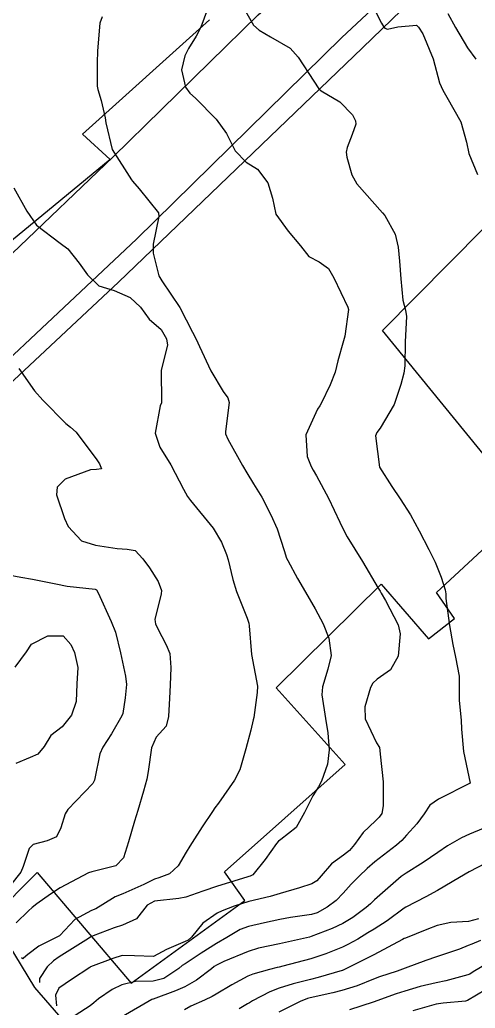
# Model space of a CAD drawing. Header units: metres. Extents: x 307586 to 320046, y 7427249 to 7434250.
# Drawn here: x 317263 to 317292, y 7431770.5 to 7431833.3 of the extents above; entities that cross this region are included whole.
import ezdxf

# ---------------------------------------------------------------- set-up
doc = ezdxf.new("R2010")
doc.units = ezdxf.units.M
doc.header["$MEASUREMENT"] = 0
for name, color, linetype in [('Area', 45, 'Continuous'), ('Curvas de Nivel 1m', 11, 'Continuous'), ('Curvas de Nivel 5m', 15, 'Continuous'), ('Edificações', 30, 'Continuous'), ('Vias Primárias', 230, 'Continuous')]:
    doc.layers.add(name, color=color, linetype=linetype)

msp = doc.modelspace()

# ---------------------------------------------------------------- linework, layer by layer
at = {"layer": 'Area'}
msp.add_polyline3d([(317291.34, 7431734.721, 768.462), (317286.651, 7431740.949, 768.382), (317280.468, 7431749.629, 763.402), (317279.281, 7431751.106, 763.402), (317276.446, 7431755.229, 771.642), (317272.52, 7431759.746, 770.842), (317266.18, 7431769.262, 777.682), (317263.963, 7431771.828, 779.532), (317262.269, 7431774.622, 781.641), (317261.296, 7431776.31, 782.531), (317253.677, 7431785.131, 789.932), (317247.207, 7431793.775, 789.852), (317242.785, 7431799.402, 785.052), (317240.51, 7431802.501, 788.291), (317239.34, 7431804.491, 788.291), (317235.298, 7431810.012, 793.082), (317233.714, 7431811.854, 786.712), (317230.068, 7431816.803, 789.792), (317223.824, 7431824.864, 787.412), (317222.429, 7431826.635, 787.312), (317217.995, 7431832.521, 790.762), (317211.352, 7431841.533, 786.212), (317207.956, 7431846.537, 786.072)], dxfattribs=at)
at = {"layer": 'Curvas de Nivel 1m', "flags": 128}
for points, elevation in [([(317285.118, 7431834.901), (317286.016, 7431833.111), (317286.137, 7431832.891), (317286.231, 7431832.794), (317286.394, 7431832.724), (317287.055, 7431832.878), (317288.234, 7431832.992), (317288.377, 7431832.859), (317288.654, 7431832.428), (317289.306, 7431830.849), (317289.714, 7431829.318), (317289.908, 7431828.843), (317290.179, 7431828.405), (317291.065, 7431826.831), (317291.421, 7431825.55), (317291.566, 7431824.826), (317292.12, 7431823.485)], 777), ([(317275.025, 7431834.242), (317274.586, 7431833.026), (317274.482, 7431832.775), (317274.222, 7431832.281), (317273.739, 7431831.508), (317273.501, 7431831.041), (317273.285, 7431830.135), (317273.548, 7431829.04), (317273.814, 7431828.67), (317274.176, 7431828.335), (317275.507, 7431827.017), (317276.149, 7431826.09), (317276.714, 7431825.001), (317277.414, 7431824.279), (317278.122, 7431823.841), (317278.783, 7431822.973), (317279.075, 7431821.994), (317279.303, 7431820.968), (317280.072, 7431819.901), (317280.854, 7431818.952), (317281.393, 7431818.283), (317282.053, 7431817.932), (317282.633, 7431817.508), (317282.989, 7431816.921), (317283.873, 7431815.053), (317283.917, 7431814.911), (317283.69, 7431813.219), (317283.604, 7431812.914), (317283.233, 7431811.658), (317283.065, 7431810.919), (317282.751, 7431810.126), (317282.171, 7431808.928), (317282.088, 7431808.781), (317281.939, 7431808.577), (317281.199, 7431806.941), (317281.28, 7431805.562), (317281.531, 7431804.935), (317281.66, 7431804.703), (317281.887, 7431804.333), (317282.65, 7431802.922), (317283.371, 7431801.394), (317283.593, 7431800.912), (317283.838, 7431800.462), (317284.805, 7431798.9), (317285.806, 7431797.21), (317285.923, 7431797.007), (317285.993, 7431796.887), (317286.267, 7431796.411), (317287.069, 7431794.871), (317287.201, 7431794.302), (317287.067, 7431792.87), (317286.596, 7431792.021), (317285.731, 7431791.414), (317285.455, 7431791.165), (317285.315, 7431790.894), (317284.952, 7431789.657), (317284.978, 7431788.897), (317285.688, 7431787.368), (317285.877, 7431787.08), (317285.909, 7431786.887), (317285.921, 7431786.645), (317286.116, 7431784.883), (317286.114, 7431783.359), (317286.027, 7431782.884), (317285.876, 7431782.64), (317285.626, 7431782.418), (317284.841, 7431781.671), (317284.292, 7431780.903), (317283.983, 7431780.522), (317283.596, 7431780.223), (317282.832, 7431779.676), (317282.177, 7431778.924), (317281.902, 7431778.604), (317281.578, 7431778.403), (317280.798, 7431778.164), (317279.571, 7431777.796), (317278.923, 7431777.613), (317277.566, 7431777.281), (317276.638, 7431776.994), (317275.874, 7431776.69), (317275.556, 7431776.537), (317274.65, 7431775.916), (317273.924, 7431775.026), (317273.724, 7431774.835), (317273.53, 7431774.747), (317272.34, 7431774.227), (317271.52, 7431773.789), (317270.292, 7431773.839), (317269.521, 7431773.848), (317268.932, 7431773.673), (317267.513, 7431773.132), (317267.452, 7431773.101), (317266.298, 7431772.321), (317265.493, 7431771.774), (317265.284, 7431771.334), (317265.333, 7431770.66)], 779), ([(317277.274, 7431834.025), (317277.874, 7431832.985), (317278.228, 7431832.668), (317278.945, 7431832.25), (317280.211, 7431831.529), (317280.718, 7431830.955), (317281.71, 7431829.422), (317282.028, 7431828.942), (317282.182, 7431828.82), (317283.358, 7431828.105), (317284.167, 7431827.294), (317284.369, 7431826.908), (317284.381, 7431826.686), (317284.15, 7431826.031), (317283.834, 7431825.218), (317283.768, 7431824.915), (317283.802, 7431824.587), (317284.119, 7431823.479), (317284.443, 7431822.907), (317286.086, 7431821.067), (317286.232, 7431820.888), (317286.888, 7431819.695), (317287.076, 7431818.875), (317287.164, 7431817.983), (317287.242, 7431816.872), (317287.379, 7431815.513), (317287.551, 7431814.867), (317287.603, 7431814.46), (317287.529, 7431812.867), (317287.503, 7431811.334), (317287.432, 7431810.868), (317287.234, 7431810.149), (317286.827, 7431808.877), (317285.928, 7431807.371), (317285.714, 7431807.103), (317285.641, 7431806.893), (317285.893, 7431804.89), (317286.67, 7431803.667), (317287.212, 7431802.87), (317287.858, 7431801.863), (317288.418, 7431800.854), (317289.022, 7431799.657), (317289.418, 7431798.844), (317289.814, 7431797.906), (317290.07, 7431797.101), (317290.099, 7431796.836), (317290.1, 7431796.534), (317290.331, 7431794.832), (317290.559, 7431793.626), (317290.722, 7431792.825), (317290.946, 7431791.61), (317290.962, 7431790.821), (317290.945, 7431790.052), (317291.081, 7431788.819), (317291.114, 7431788.235), (317291.241, 7431786.817), (317291.653, 7431784.81), (317289.642, 7431783.794), (317289.083, 7431783.401), (317288.722, 7431782.849), (317288.254, 7431782.223), (317287.613, 7431781.502), (317287.306, 7431781.166), (317286.963, 7431780.87), (317285.592, 7431779.816), (317285.105, 7431779.378), (317284.604, 7431778.9), (317284.094, 7431778.389), (317283.572, 7431777.807), (317283.132, 7431777.349), (317282.56, 7431776.92), (317281.914, 7431776.571), (317281.556, 7431776.463), (317280.229, 7431776.274), (317279.551, 7431776.15), (317278.578, 7431775.939), (317277.544, 7431775.702), (317277.029, 7431775.5), (317276.167, 7431775), (317275.529, 7431774.62), (317274.549, 7431773.994), (317273.516, 7431773.327), (317273.336, 7431773.21), (317273.121, 7431773.034), (317272.162, 7431772.385), (317271.5, 7431772.218), (317270.374, 7431772.193), (317269.497, 7431771.997), (317268.89, 7431771.688), (317268.019, 7431771.095), (317267.726, 7431770.852), (317267.478, 7431770.649), (317266.538, 7431770.048)], 778), ([(317290.242, 7431833.72), (317290.716, 7431832.835), (317291.495, 7431831.546), (317292.024, 7431830.822)], 776), ([(317262.636, 7431822.641), (317263.45, 7431821.156), (317264.074, 7431820.275), (317265.573, 7431819.135), (317266.059, 7431818.759), (317266.792, 7431817.86), (317267.302, 7431817.111), (317268.033, 7431816.409), (317269.002, 7431816.117), (317270.022, 7431815.674), (317270.677, 7431815.07), (317271.242, 7431814.298), (317271.999, 7431813.638), (317272.338, 7431813.047), (317272.395, 7431812.638), (317272.005, 7431811.05), (317272, 7431811.012), (317272.02, 7431809.049), (317272.011, 7431808.98), (317271.94, 7431808.783), (317271.613, 7431807.055), (317271.91, 7431806.171), (317272.608, 7431805.043), (317273.427, 7431803.485), (317273.68, 7431803.032), (317273.869, 7431802.774), (317275.299, 7431801.015), (317275.834, 7431800.13), (317276.164, 7431799.342), (317276.26, 7431799.003), (317276.559, 7431797.748), (317276.797, 7431796.995), (317277.474, 7431795.288), (317277.577, 7431794.983), (317277.604, 7431794.816), (317277.753, 7431792.98), (317278.121, 7431790.976), (317278.116, 7431790.579), (317277.884, 7431788.978), (317277.855, 7431788.825), (317277.695, 7431788.184), (317277.388, 7431786.984), (317276.993, 7431785.66), (317276.67, 7431784.995), (317275.638, 7431783.534), (317275.415, 7431783.232), (317275.262, 7431783.014), (317274.609, 7431782.03), (317273.964, 7431781.026), (317273.826, 7431780.803), (317273.597, 7431780.418), (317273.072, 7431779.552), (317272.526, 7431779.041), (317271.841, 7431778.787), (317271.579, 7431778.701), (317270.888, 7431778.372), (317269.57, 7431777.776), (317269.08, 7431777.573), (317268.279, 7431777.093), (317267.835, 7431776.821), (317267.557, 7431776.706), (317266.516, 7431776.148), (317265.563, 7431775.13), (317265.533, 7431775.108), (317264.225, 7431774.444), (317263.521, 7431773.923), (317263.251, 7431773.689), (317263.189, 7431773.649), (317263.113, 7431773.7)], 781), ([(317262.935, 7431811.16), (317263.949, 7431809.747), (317264.465, 7431809.145), (317265.928, 7431807.662), (317266.234, 7431807.433), (317266.595, 7431807.12), (317267.897, 7431805.354), (317268.07, 7431805.098), (317268.197, 7431804.79), (317267.889, 7431804.753), (317267.508, 7431804.725), (317265.883, 7431804.12), (317265.383, 7431803.63), (317265.341, 7431803.135), (317265.851, 7431801.638), (317266.089, 7431801.126), (317266.925, 7431800.205), (317267.831, 7431799.925), (317269.196, 7431799.72), (317269.829, 7431799.678), (317270.352, 7431799.596), (317270.843, 7431799.065), (317271.254, 7431798.495), (317271.809, 7431797.632), (317272.01, 7431797.048), (317272.008, 7431796.84), (317271.787, 7431795.964), (317271.592, 7431795.236), (317271.608, 7431795.052), (317271.648, 7431794.928), (317271.769, 7431794.667), (317272.319, 7431793.605), (317272.546, 7431793.042), (317272.614, 7431792.167), (317272.571, 7431791.042), (317272.539, 7431790.217), (317272.459, 7431789.042), (317272.313, 7431788.427), (317271.69, 7431787.73), (317271.384, 7431787.054), (317271.168, 7431785.55), (317271.082, 7431785.059), (317270.884, 7431784.3), (317270.524, 7431783.067), (317270.301, 7431782.392), (317269.914, 7431781.075), (317269.593, 7431780.071), (317269.118, 7431779.555), (317267.584, 7431779.17), (317267.368, 7431779.103), (317265.573, 7431778.154), (317264.96, 7431777.746), (317264.099, 7431777.145), (317263.792, 7431776.915), (317263.556, 7431776.683), (317262.765, 7431775.938)], 782), ([(317261.813, 7431798.143), (317263.074, 7431797.893), (317263.809, 7431797.782), (317265.5, 7431797.439), (317265.805, 7431797.374), (317266.016, 7431797.338), (317267.803, 7431797.148), (317267.883, 7431797.099), (317267.986, 7431796.912), (317268.825, 7431795.089), (317269.084, 7431794.404), (317269.41, 7431793.083), (317269.731, 7431791.607), (317269.787, 7431791.079), (317269.714, 7431790.236), (317269.551, 7431789.235), (317269.498, 7431789.082), (317268.833, 7431787.947), (317268.286, 7431787.094), (317268.106, 7431786.666), (317267.773, 7431785.099), (317267.748, 7431785.003), (317267.65, 7431784.791), (317266.062, 7431783.124), (317265.897, 7431782.858), (317265.616, 7431781.977), (317265.344, 7431781.396), (317264.738, 7431781.139), (317263.846, 7431780.902), (317263.598, 7431780.648), (317263.22, 7431779.52), (317263.067, 7431779.155), (317262.42, 7431778.316)], 783), ([(317262.711, 7431792.187), (317263.434, 7431793.153), (317263.758, 7431793.633), (317264.793, 7431794.17), (317265.763, 7431794.162), (317266.253, 7431793.617), (317266.487, 7431793.119), (317266.704, 7431792.15), (317266.643, 7431791.116), (317266.594, 7431789.999), (317266.302, 7431789.121), (317265.696, 7431788.397), (317264.987, 7431787.84), (317264.563, 7431787.141), (317264.162, 7431786.659), (317263.672, 7431786.429), (317262.762, 7431786.064)], 784), ([(317292.487, 7431781.934), (317291.614, 7431781.565), (317291.093, 7431781.335), (317290.215, 7431780.831), (317289.599, 7431780.411), (317288.669, 7431779.773), (317287.585, 7431779.094), (317287.263, 7431778.865), (317285.568, 7431777.4), (317285.311, 7431777.147), (317285.039, 7431776.895), (317284.184, 7431776.273), (317283.548, 7431775.892), (317282.882, 7431775.577), (317281.535, 7431775.053), (317281.439, 7431775.026), (317281.063, 7431774.937), (317279.529, 7431774.592), (317278.19, 7431774.31), (317277.524, 7431774.112), (317275.986, 7431773.471), (317275.515, 7431773.238), (317275.373, 7431773.152), (317275.194, 7431773.013), (317274.237, 7431772.288), (317273.495, 7431771.868), (317272.92, 7431771.607), (317271.483, 7431771.079), (317271.463, 7431771.071), (317271.411, 7431771.051), (317269.471, 7431769.929)], 777), ([(317292.66, 7431779.732), (317291.586, 7431779.167), (317290.967, 7431778.819), (317289.574, 7431777.982), (317288.843, 7431777.574), (317287.564, 7431776.928), (317287.46, 7431776.862), (317286.371, 7431776.058), (317285.542, 7431775.525), (317285.148, 7431775.285), (317284.499, 7431774.9), (317283.879, 7431774.557), (317283.528, 7431774.389), (317282.476, 7431773.968), (317281.52, 7431773.65), (317279.731, 7431773.173), (317279.515, 7431773.123), (317279.384, 7431773.092), (317278.885, 7431772.966), (317277.822, 7431772.664), (317277.506, 7431772.538), (317276.493, 7431772), (317275.489, 7431771.386), (317275.251, 7431771.248), (317274.751, 7431771.017), (317273.88, 7431770.625), (317273.477, 7431770.407)], 776), ([(317292.311, 7431774.802), (317291.759, 7431774.579), (317291.53, 7431774.479), (317290.97, 7431774.261), (317289.522, 7431773.774), (317288.835, 7431773.531), (317287.515, 7431773.044), (317287.016, 7431772.867), (317285.89, 7431772.502), (317285.505, 7431772.356), (317284.463, 7431771.936), (317283.494, 7431771.629), (317282.922, 7431771.485), (317281.487, 7431771.172), (317281.297, 7431771.122), (317280.841, 7431770.94), (317279.476, 7431770.258)], 774), ([(317292.881, 7431773.435), (317291.85, 7431772.807), (317291.641, 7431772.678), (317291.51, 7431772.618), (317290.099, 7431772.236), (317289.502, 7431772.117), (317288.474, 7431771.875), (317287.494, 7431771.587), (317286.952, 7431771.407), (317285.483, 7431770.89), (317283.973, 7431770.41)], 773), ([(317292.628, 7431771.667), (317291.486, 7431770.992), (317291.35, 7431770.947), (317289.937, 7431770.833), (317289.482, 7431770.756), (317288.004, 7431770.328)], 772)]:
    msp.add_lwpolyline(points, dxfattribs=dict(at, elevation=elevation))
at = {"layer": 'Curvas de Nivel 5m', "flags": 128}
for points, elevation in [([(317268.237, 7431833.514), (317268.107, 7431833.102), (317267.956, 7431831.354), (317267.942, 7431831.104), (317267.931, 7431830.835), (317267.937, 7431829.104), (317267.971, 7431828.894), (317268.174, 7431828.206), (317268.429, 7431827.097), (317268.473, 7431826.782), (317268.884, 7431825.092), (317270.114, 7431823.161), (317270.182, 7431823.079), (317270.605, 7431822.575), (317271.823, 7431821.063), (317271.847, 7431820.829), (317271.481, 7431819.059), (317271.495, 7431818.496), (317271.852, 7431817.053), (317272.038, 7431816.74), (317273.192, 7431815.038), (317273.997, 7431813.474), (317274.218, 7431813.028), (317274.445, 7431812.567), (317275.164, 7431811.018), (317275.95, 7431809.699), (317276.246, 7431809.306), (317276.317, 7431809.004), (317276.084, 7431807.167), (317276.1, 7431807.007), (317276.242, 7431806.681), (317277.173, 7431804.991), (317277.438, 7431804.536), (317277.881, 7431803.83), (317278.395, 7431802.975), (317278.97, 7431801.856), (317279.368, 7431800.965), (317279.829, 7431799.599), (317279.982, 7431799.115), (317280.05, 7431798.957), (317280.676, 7431797.812), (317281.176, 7431796.939), (317281.787, 7431795.897), (317282.296, 7431794.925), (317282.665, 7431794.019), (317282.819, 7431792.919), (317282.605, 7431792.056), (317282.264, 7431790.925), (317282.229, 7431790.414), (317282.442, 7431788.923), (317282.609, 7431788.005), (317282.677, 7431786.92), (317282.572, 7431786.018), (317282.203, 7431784.925), (317282.01, 7431784.565), (317281.644, 7431784.008), (317281.126, 7431782.938), (317280.579, 7431781.985), (317279.607, 7431781.23), (317279.454, 7431781.112), (317279.328, 7431780.963), (317278.608, 7431779.954), (317277.825, 7431778.978), (317277.656, 7431778.905), (317277.582, 7431778.881), (317277.44, 7431778.841), (317275.575, 7431778.256), (317274.641, 7431777.95), (317273.568, 7431777.565), (317273.12, 7431777.482), (317271.566, 7431777.312), (317271.106, 7431777.057), (317270.425, 7431776.192), (317269.544, 7431775.787), (317269.012, 7431775.614), (317267.676, 7431775.099), (317267.574, 7431775.058), (317267.532, 7431775.041), (317267.37, 7431774.941), (317265.519, 7431773.76), (317265.144, 7431773.506), (317264.755, 7431773.138), (317264.262, 7431772.382), (317264.253, 7431772.13)], 780), ([(317292.175, 7431776.182), (317291.551, 7431776.014), (317290.431, 7431775.945), (317289.547, 7431775.752), (317288.892, 7431775.497), (317287.535, 7431774.966), (317287.466, 7431774.929), (317287.349, 7431774.863), (317285.523, 7431773.904), (317284.858, 7431773.558), (317283.543, 7431772.91), (317283.521, 7431772.901), (317281.985, 7431772.446), (317281.504, 7431772.33), (317280.385, 7431772.062), (317279.495, 7431771.787), (317278.902, 7431771.555), (317277.818, 7431770.977), (317277.609, 7431770.851), (317277.481, 7431770.775), (317276.965, 7431770.474)], 775)]:
    msp.add_lwpolyline(points, dxfattribs=dict(at, elevation=elevation))
at = {"layer": 'Edificações'}
for points, elevation in [([(317300.811, 7431847.017), (317284.805, 7431831.544), (317269.28, 7431816.655), (317254.614, 7431802.948)], 788.336), ([(317261.296, 7431776.31), (317264.111, 7431779.129), (317270.098, 7431772.104), (317277.327, 7431777.351), (317276.027, 7431779.169), (317283.693, 7431785.991), (317279.324, 7431790.874), (317285.986, 7431797.454), (317289.002, 7431793.974), (317290.666, 7431795.272), (317289.522, 7431796.935), (317295.295, 7431802.285), (317286.087, 7431813.57), (317292.484, 7431820.033), (317297.425, 7431823.877), (317303.406, 7431828.812), (317304.868, 7431829.981), (317309.341, 7431825.15), (317316.002, 7431818.18), (317323.231, 7431823.686), (317312.777, 7431834.699)], 788.336), ([(317275.08, 7431833.331), (317266.998, 7431826.049), (317268.75, 7431824.448), (317254.609, 7431812.809)], 787.118)]:
    msp.add_lwpolyline(points, dxfattribs=dict(at, elevation=elevation))
at = {"layer": 'Vias Primárias'}
msp.add_lwpolyline([(317286.184, 7431988.514), (317304.794, 7431968.861), (317318.159, 7431954.154), (317338.58, 7431932.541), (317358.381, 7431911.738), (317375.608, 7431892.077), (317385.978, 7431881.112), (317389.949, 7431877.365), (317386.506, 7431873.974), (317368.281, 7431893.662), (317363.632, 7431898.364, 0.044855), (317361.138, 7431900.471, 0.330558), (317355.783, 7431900.327, 0.025754), (317353.536, 7431898.37), (317339.23, 7431885.019), (317322.679, 7431869.184), (317305.026, 7431852.396), (317290.767, 7431838.995), (317283.49, 7431832.193), (317270.429, 7431819.379), (317255.836, 7431805.696), (317245.372, 7431796.11)], format="xyb", dxfattribs=at)
msp.add_lwpolyline([(317286.184, 7431988.514), (317304.794, 7431968.861), (317318.159, 7431954.154), (317338.58, 7431932.541), (317358.381, 7431911.738), (317375.608, 7431892.077), (317385.978, 7431881.112), (317389.949, 7431877.365), (317386.506, 7431873.974), (317368.281, 7431893.662), (317363.632, 7431898.364, 0.044855), (317361.138, 7431900.471, 0.330558), (317355.783, 7431900.327, 0.025754), (317353.536, 7431898.37), (317339.23, 7431885.019), (317322.679, 7431869.184), (317305.026, 7431852.396), (317290.767, 7431838.995), (317283.49, 7431832.193), (317270.429, 7431819.379), (317255.836, 7431805.696), (317245.372, 7431796.11)], format="xyb", dxfattribs=at)
at = {"layer": 'Vias Primárias', "elevation": 785.052}
msp.add_lwpolyline([(317242.785, 7431799.402), (317256.067, 7431812.335), (317268.936, 7431824.626), (317278.175, 7431833.631, 0.403965), (317278.271, 7431836.782), (317273.438, 7431842.049), (317263.485, 7431852.242), (317249.132, 7431867.016, 0.023075), (317246.106, 7431869.856, 0.275354), (317241.66, 7431870.62, 0.087342), (317237.213, 7431867.946), (317218.794, 7431849.908), (317211.007, 7431842.041)], format="xyb", dxfattribs=at)
msp.add_lwpolyline([(317242.785, 7431799.402), (317256.067, 7431812.335), (317268.936, 7431824.626), (317278.175, 7431833.631, 0.403965), (317278.271, 7431836.782), (317273.438, 7431842.049), (317263.485, 7431852.242), (317249.132, 7431867.016, 0.023075), (317246.106, 7431869.856, 0.275354), (317241.66, 7431870.62, 0.087342), (317237.213, 7431867.946), (317218.794, 7431849.908), (317211.007, 7431842.041)], format="xyb", dxfattribs=at)

doc.saveas('drawing.dxf')
